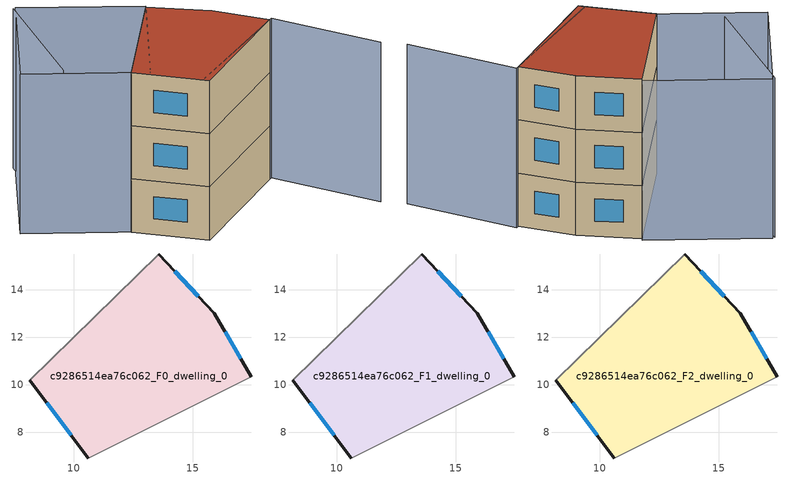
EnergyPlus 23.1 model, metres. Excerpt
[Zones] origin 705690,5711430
c9286514ea76c062_F0_dwelling_0
 floor ground (EU_floor_Construction): 15.91,13 17.46,10.33 10.61,6.92 8.15,10.2 13.57,15.49 z0
 wall outside (EU_wall_Construction): 17.46,10.33 15.91,13 13.57,15.49 / 8.15,10.2 10.61,6.92 z0:3
 wall adiabatic (EU_wall_Construction): 13.57,15.49 8.15,10.2 / 10.61,6.92 17.46,10.33 z0:3
 window (EU_Window_Construction): 15.24,13.72 14.25,14.77 / 17.02,11.1 16.36,12.23 / 8.86,9.25 9.9,7.87 z0.87:2.13
c9286514ea76c062_F1_dwelling_0
 floor to c9286514ea76c062_F0_dwelling_0 (EU_floor_Construction): 15.91,13 17.46,10.33 10.61,6.92 8.15,10.2 13.57,15.49 z3
 wall outside (EU_wall_Construction): 17.46,10.33 15.91,13 13.57,15.49 / 8.15,10.2 10.61,6.92 z3:6
 wall adiabatic (EU_wall_Construction): 13.57,15.49 8.15,10.2 / 10.61,6.92 17.46,10.33 z3:6
 window (EU_Window_Construction): 15.24,13.72 14.25,14.77 / 17.02,11.1 16.36,12.23 / 8.86,9.25 9.9,7.87 z3.87:5.13
c9286514ea76c062_F2_dwelling_0
 floor to c9286514ea76c062_F1_dwelling_0 (EU_floor_Construction): 15.91,13 17.46,10.33 10.61,6.92 8.15,10.2 13.57,15.49 z6
 wall outside (EU_wall_Construction): 17.46,10.33 15.91,13 13.57,15.49 / 8.15,10.2 10.61,6.92 z6:9
 wall adiabatic (EU_wall_Construction): 13.57,15.49 8.15,10.2 / 10.61,6.92 17.46,10.33 z6:9
 window (EU_Window_Construction): 15.24,13.72 14.25,14.77 / 17.02,11.1 16.36,12.23 / 8.86,9.25 9.9,7.87 z6.87:8.13
 roof outside (EU_roof_Construction): 17.46,10.33 15.91,13 13.57,15.49 8.15,10.2 10.61,6.92 z9
shading: 10.47,7.25 17.61,10.39 / 17.61,10.39 20.1,4.74 / 8.31,19.65 5.71,12.63 / 8.91,9.6 3.74,13.69 / 3.74,13.69 8.48,19.69 / 8.48,19.69 13.66,15.6 / 13.66,15.6 8.91,9.6 z0:9
[Building]
EU S2 Campaign: North Axis=0; Terrain=City; Solar Distribution=FullExterior
[Site:Location]
London: Latitude=51.5; Longitude=-0.5; Time Zone=0; Elevation=25
[SizingPeriod:WeatherFileDays]
AnnualSizingPeriod: Begin Month=1; Begin Day of Month=1; End Month=12; End Day of Month=31; Day of Week for Start Day=Monday; Use Weather File Daylight Saving Period=No; Use Weather File Rain and Snow Indicators=No
[MATERIAL]
EU_InternalMass_Material: Roughness=MediumRough; Thickness=0.1; Conductivity=1; Density=1800; Specific Heat=900; Thermal Absorptance=0.9; Solar Absorptance=0.7; Visible Absorptance=0.7
[MATERIAL:NOMASS] Roughness=MediumRough; Thermal Absorptance=0.9; Solar Absorptance=0.7; Visible Absorptance=0.7
Name | Thermal Resistance
EU_wall_NoMass | 0.724719
EU_roof_NoMass | 2.98947
EU_floor_NoMass | 2.39157
[WINDOWMATERIAL:SIMPLEGLAZINGSYSTEM]
EU_Window_SimpleGlazing: UFactor=2.63425; Solar Heat Gain Coefficient=0.76; Visible Transmittance=0.76
[CONSTRUCTION]
EU_wall_Construction: EU_wall_NoMass
EU_roof_Construction: EU_roof_NoMass
EU_floor_Construction: EU_floor_NoMass
EU_Window_Construction: EU_Window_SimpleGlazing
EU_InternalMass_Construction: EU_InternalMass_Material
[ZONE] Type=1; Multiplier=1; Ceiling Height=autocalculate; Floor Area=autocalculate; Part of Total Floor Area=Yes
Name | Volume
c9286514ea76c062_F0_dwelling_0 | 122.757
c9286514ea76c062_F1_dwelling_0; c9286514ea76c062_F2_dwelling_0 | 122.756
[INTERNALMASS] Construction=EU_InternalMass_Construction; Surface Area=40.9186
Name | Zone or ZoneList
c9286514ea76c062_F0_dwelling_0_EU_InternalMass | c9286514ea76c062_F0_dwelling_0
c9286514ea76c062_F1_dwelling_0_EU_InternalMass | c9286514ea76c062_F1_dwelling_0
c9286514ea76c062_F2_dwelling_0_EU_InternalMass | c9286514ea76c062_F2_dwelling_0
[OTHEREQUIPMENT] Fuel Type=Electricity; Design Level Calculation Method=Watts/Area; Power per Zone Floor Area=1; Fraction Latent=0; Fraction Radiant=0; Fraction Lost=0; Carbon Dioxide Generation Rate=0; EndUse Subcategory=EU_Step8_InternalGains
Name | Zone or ZoneList or Space or SpaceList | Schedule
EU_Step8_InternalGain_c9286514ea76c062_F0_dwelling_0_f000 | c9286514ea76c062_F0_dwelling_0 | EU_Step8_GainSchedule_c9286514ea76c062_F0_dwelling_0_f000
EU_Step8_InternalGain_c9286514ea76c062_F1_dwelling_0_f000 | c9286514ea76c062_F1_dwelling_0 | EU_Step8_GainSchedule_c9286514ea76c062_F1_dwelling_0_f000
EU_Step8_InternalGain_c9286514ea76c062_F2_dwelling_0_f000 | c9286514ea76c062_F2_dwelling_0 | EU_Step8_GainSchedule_c9286514ea76c062_F2_dwelling_0_f000
[ZONEVENTILATION:DESIGNFLOWRATE] Schedule=EU_AlwaysOn; Design Flow Rate Calculation Method=AirChanges/Hour; Air Changes per Hour=0.418135; Ventilation Type=Natural; Fan Pressure Rise=0; Fan Total Efficiency=1; Constant Term Coefficient=1; Temperature Term Coefficient=0; Velocity Term Coefficient=0; Velocity Squared Term Coefficient=0; Minimum Indoor Temperature=-100; Maximum Indoor Temperature=100; Delta Temperature=-100; Minimum Outdoor Temperature=-100; Maximum Outdoor Temperature=100; Maximum Wind Speed=40
Name | Zone or ZoneList or Space or SpaceList
EU_ConstantAir_c9286514ea76c062_F0_dwelling_0 | c9286514ea76c062_F0_dwelling_0
EU_ConstantAir_c9286514ea76c062_F1_dwelling_0 | c9286514ea76c062_F1_dwelling_0
EU_ConstantAir_c9286514ea76c062_F2_dwelling_0 | c9286514ea76c062_F2_dwelling_0
[HVACTEMPLATE:THERMOSTAT] Constant Heating Setpoint=20; Constant Cooling Setpoint=50
EU_HeatOnly_c9286514ea76c062_F0_dwelling_0; EU_HeatOnly_c9286514ea76c062_F1_dwelling_0; EU_HeatOnly_c9286514ea76c062_F2_dwelling_0
[HVACTEMPLATE:ZONE:IDEALLOADSAIRSYSTEM] System Availability Schedule=EU_AlwaysOn; Maximum Heating Supply Air Temperature=50; Minimum Cooling Supply Air Temperature=13; Maximum Heating Supply Air Humidity Ratio=0.0156; Minimum Cooling Supply Air Humidity Ratio=0.0077; Heating Limit=NoLimit; Cooling Limit=NoLimit; Heating Availability Schedule=EU_AlwaysOn; Cooling Availability Schedule=EU_CoolingOff; Dehumidification Control Type=ConstantSensibleHeatRatio; Cooling Sensible Heat Ratio=0.7; Dehumidification Setpoint=60; Humidification Control Type=None; Humidification Setpoint=30; Outdoor Air Method=None; Outdoor Air Flow Rate per Person=0.00944; Outdoor Air Flow Rate per Zone Floor Area=0; Outdoor Air Flow Rate per Zone=0; Demand Controlled Ventilation Type=None; Outdoor Air Economizer Type=NoEconomizer; Heat Recovery Type=None; Sensible Heat Recovery Effectiveness=0.7; Latent Heat Recovery Effectiveness=0.65
Name | Template Thermostat
c9286514ea76c062_F0_dwelling_0 | EU_HeatOnly_c9286514ea76c062_F0_dwelling_0
c9286514ea76c062_F1_dwelling_0 | EU_HeatOnly_c9286514ea76c062_F1_dwelling_0
c9286514ea76c062_F2_dwelling_0 | EU_HeatOnly_c9286514ea76c062_F2_dwelling_0
[SIZING:ZONE] Zone Cooling Design Supply Air Temperature Input Method=SupplyAirTemperature; Zone Cooling Design Supply Air Temperature=13; Zone Heating Design Supply Air Temperature Input Method=SupplyAirTemperature; Zone Heating Design Supply Air Temperature=50; Zone Cooling Design Supply Air Humidity Ratio=0.008; Zone Heating Design Supply Air Humidity Ratio=0.008; Cooling Design Air Flow Method=DesignDay; Cooling Design Air Flow Rate=0; Cooling Minimum Air Flow per Zone Floor Area=0.000762; Cooling Minimum Air Flow=0; Cooling Minimum Air Flow Fraction=0.2; Heating Design Air Flow Method=DesignDay; Heating Design Air Flow Rate=0; Heating Maximum Air Flow per Zone Floor Area=0.002032; Heating Maximum Air Flow=0.141576; Heating Maximum Air Flow Fraction=0.3; Account for Dedicated Outdoor Air System=No; Dedicated Outdoor Air System Control Strategy=NeutralSupplyAir; Dedicated Outdoor Air Low Setpoint Temperature for Design=autosize; Dedicated Outdoor Air High Setpoint Temperature for Design=autosize; Zone Load Sizing Method=Sensible Load Only No Latent Load; Zone Latent Cooling Design Supply Air Humidity Ratio Input Method=HumidityRatioDifference; Zone Cooling Design Supply Air Humidity Ratio Difference=0.005; Zone Latent Heating Design Supply Air Humidity Ratio Input Method=HumidityRatioDifference; Zone Humidification Design Supply Air Humidity Ratio Difference=0.005
c9286514ea76c062_F0_dwelling_0; c9286514ea76c062_F1_dwelling_0; c9286514ea76c062_F2_dwelling_0
[SCHEDULE:CONSTANT]
Name | Hourly Value
EU_AlwaysOn | 1
EU_CoolingOff | 0
[SCHEDULE:FILE] Column Number=1; Rows to Skip at Top=0; Number of Hours of Data=8760; Column Separator=Comma; Interpolate to Timestep=No; Minutes per Item=60; Adjust Schedule for Daylight Savings=Yes
Name | File
EU_Step8_GainSchedule_c9286514ea76c062_F0_dwelling_0_f000 | ../../schedules/c9286514ea76c062/c9286514ea76c062_F0_dwelling_0_f000_gain.csv
EU_Step8_GainSchedule_c9286514ea76c062_F1_dwelling_0_f000 | ../../schedules/c9286514ea76c062/c9286514ea76c062_F1_dwelling_0_f000_gain.csv
EU_Step8_GainSchedule_c9286514ea76c062_F2_dwelling_0_f000 | ../../schedules/c9286514ea76c062/c9286514ea76c062_F2_dwelling_0_f000_gain.csv
